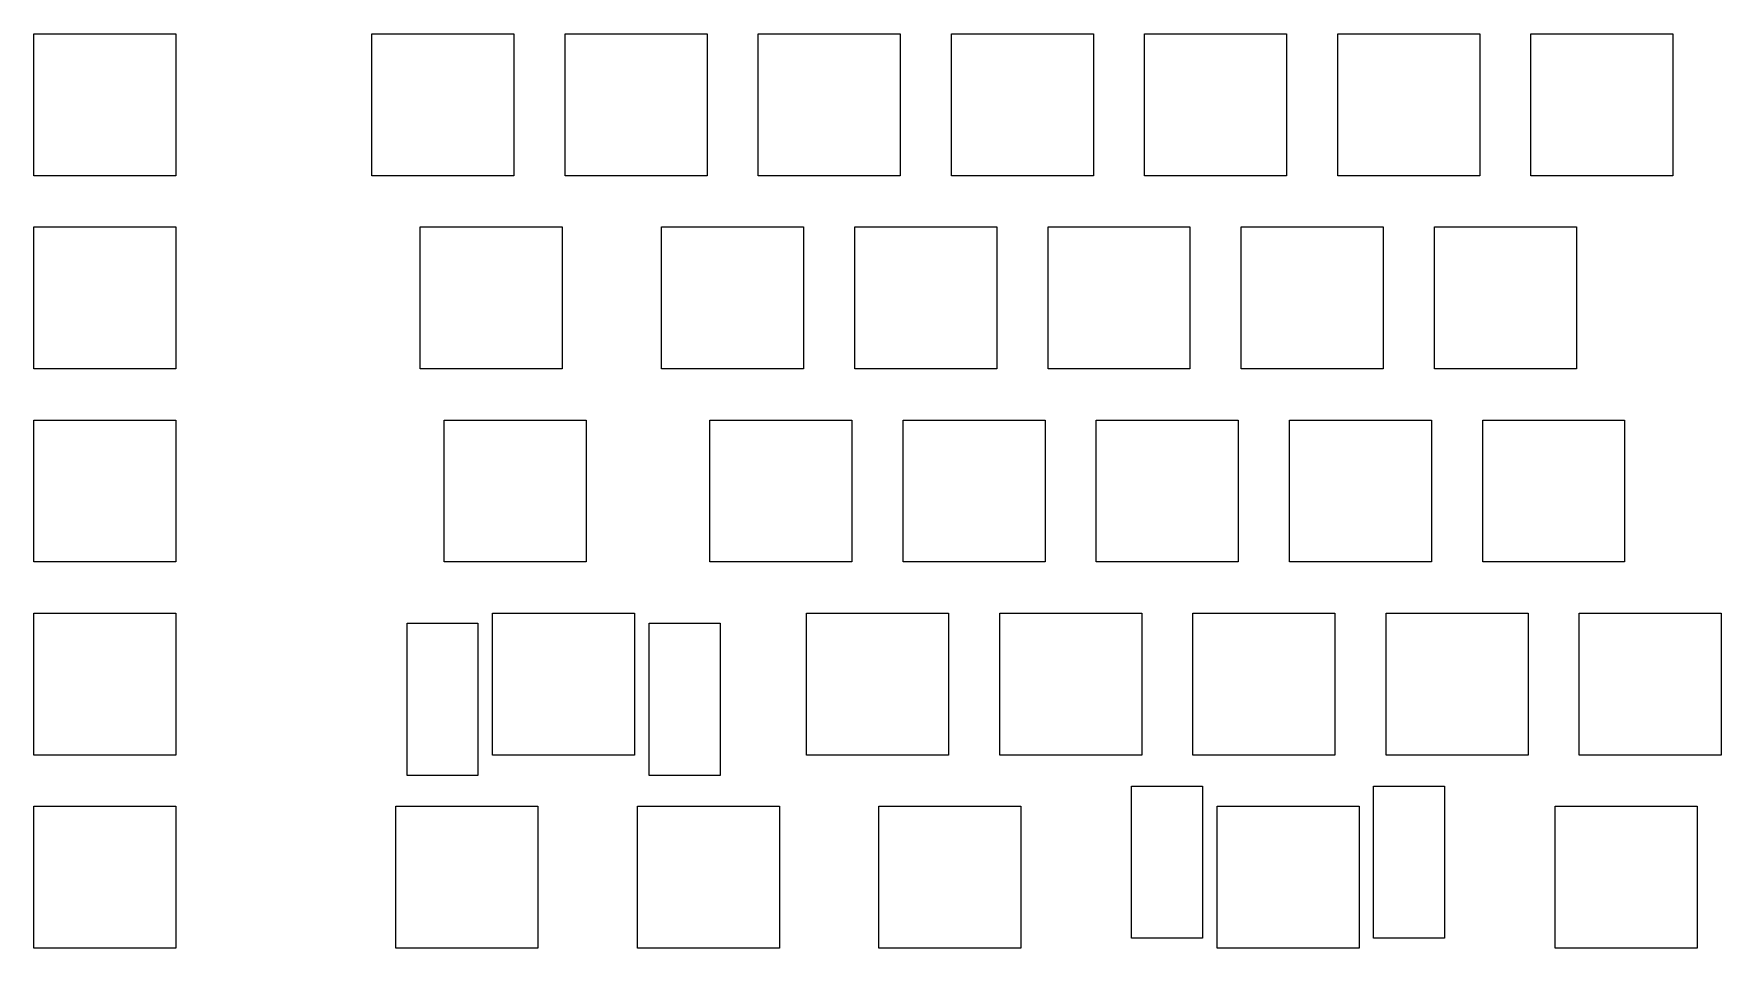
# Model space of a CAD drawing. Extents: x 0 to 166, y 0 to 90.
import ezdxf

# ---------------------------------------------------------------- set-up
doc = ezdxf.new("R2010")
doc.units = 0

msp = doc.modelspace()

# ---------------------------------------------------------------- linework, layer by layer
at = {"layer": 'Layer 1'}
for p, q in [((0.049986, 90.25016), (14.049986, 90.25016)), ((0.049986, 76.25016), (0.049986, 90.25016)), ((14.049986, 90.25016), (14.049986, 76.25016)), ((33.387986, 90.25016), (47.387986, 90.25016)), ((33.387986, 76.25016), (33.387986, 90.25016)), ((47.387986, 90.25016), (47.387986, 76.25016)), ((52.437986, 90.25016), (66.437986, 90.25016)), ((52.437986, 76.25016), (52.437986, 90.25016)), ((66.437986, 90.25016), (66.437986, 76.25016)), ((71.487986, 90.25016), (85.48799, 90.25016)), ((71.487986, 76.25016), (71.487986, 90.25016)), ((85.48799, 90.25016), (85.48799, 76.25016)), ((90.53799, 90.25016), (104.53799, 90.25016)), ((90.53799, 76.25016), (90.53799, 90.25016)), ((104.53799, 90.25016), (104.53799, 76.25016)), ((109.58799, 90.25016), (123.58799, 90.25016)), ((109.58799, 76.25016), (109.58799, 90.25016)), ((123.58799, 90.25016), (123.58799, 76.25016)), ((128.63799, 90.25016), (142.63799, 90.25016)), ((128.63799, 76.25016), (128.63799, 90.25016)), ((142.63799, 90.25016), (142.63799, 76.25016)), ((147.68799, 90.25016), (161.68799, 90.25016)), ((147.68799, 76.25016), (147.68799, 90.25016)), ((161.68799, 90.25016), (161.68799, 76.25016)), ((14.049986, 76.25016), (0.049986, 76.25016)), ((47.387986, 76.25016), (33.387986, 76.25016)), ((66.437986, 76.25016), (52.437986, 76.25016)), ((85.48799, 76.25016), (71.487986, 76.25016)), ((104.53799, 76.25016), (90.53799, 76.25016)), ((123.58799, 76.25016), (109.58799, 76.25016)), ((142.63799, 76.25016), (128.63799, 76.25016)), ((161.68799, 76.25016), (147.68799, 76.25016)), ((0.049986, 71.20016), (14.049986, 71.20016)), ((0.049986, 57.20016), (0.049986, 71.20016)), ((14.049986, 71.20016), (14.049986, 57.20016)), ((38.149986, 71.20016), (52.149986, 71.20016)), ((38.149986, 57.20016), (38.149986, 71.20016)), ((52.149986, 71.20016), (52.149986, 57.20016)), ((61.962986, 71.20016), (75.962986, 71.20016)), ((61.962986, 57.20016), (61.962986, 71.20016)), ((75.962986, 71.20016), (75.962986, 57.20016)), ((81.012986, 71.20016), (95.01299, 71.20016)), ((81.012986, 57.20016), (81.012986, 71.20016)), ((95.01299, 71.20016), (95.01299, 57.20016)), ((100.06299, 71.20016), (114.06299, 71.20016)), ((100.06299, 57.20016), (100.06299, 71.20016)), ((114.06299, 71.20016), (114.06299, 57.20016)), ((119.11299, 71.20016), (133.11299, 71.20016)), ((119.11299, 57.20016), (119.11299, 71.20016)), ((133.11299, 71.20016), (133.11299, 57.20016)), ((138.16299, 71.20016), (152.16299, 71.20016)), ((138.16299, 57.20016), (138.16299, 71.20016)), ((152.16299, 71.20016), (152.16299, 57.20016)), ((14.049986, 57.20016), (0.049986, 57.20016)), ((52.149986, 57.20016), (38.149986, 57.20016)), ((75.962986, 57.20016), (61.962986, 57.20016)), ((95.01299, 57.20016), (81.012986, 57.20016)), ((114.06299, 57.20016), (100.06299, 57.20016)), ((133.11299, 57.20016), (119.11299, 57.20016)), ((152.16299, 57.20016), (138.16299, 57.20016)), ((0.049986, 52.15016), (14.049986, 52.15016)), ((0.049986, 38.15016), (0.049986, 52.15016)), ((14.049986, 52.15016), (14.049986, 38.15016)), ((40.530986, 52.15016), (54.530986, 52.15016)), ((40.530986, 38.15016), (40.530986, 52.15016)), ((54.530986, 52.15016), (54.530986, 38.15016)), ((66.724986, 52.15016), (80.724986, 52.15016)), ((66.724986, 38.15016), (66.724986, 52.15016)), ((80.724986, 52.15016), (80.724986, 38.15016)), ((85.77499, 52.15016), (99.77499, 52.15016)), ((85.77499, 38.15016), (85.77499, 52.15016)), ((99.77499, 52.15016), (99.77499, 38.15016)), ((104.82499, 52.15016), (118.82499, 52.15016)), ((104.82499, 38.15016), (104.82499, 52.15016)), ((118.82499, 52.15016), (118.82499, 38.15016)), ((123.87499, 52.15016), (137.87499, 52.15016)), ((123.87499, 38.15016), (123.87499, 52.15016)), ((137.87499, 52.15016), (137.87499, 38.15016)), ((142.92499, 52.15016), (156.92499, 52.15016)), ((142.92499, 38.15016), (142.92499, 52.15016)), ((156.92499, 52.15016), (156.92499, 38.15016)), ((14.049986, 38.15016), (0.049986, 38.15016)), ((54.530986, 38.15016), (40.530986, 38.15016)), ((80.724986, 38.15016), (66.724986, 38.15016)), ((99.77499, 38.15016), (85.77499, 38.15016)), ((118.82499, 38.15016), (104.82499, 38.15016)), ((137.87499, 38.15016), (123.87499, 38.15016)), ((156.92499, 38.15016), (142.92499, 38.15016)), ((0.049986, 33.10016), (14.049986, 33.10016)), ((0.049986, 19.10016), (0.049986, 33.10016)), ((14.049986, 33.10016), (14.049986, 19.10016)), ((36.855986, 32.10016), (43.855986, 32.10016)), ((36.855986, 17.10016), (36.855986, 32.10016)), ((43.855986, 32.10016), (43.855986, 17.10016)), ((45.293986, 33.10016), (59.293986, 33.10016)), ((45.293986, 19.10016), (45.293986, 33.10016)), ((59.293986, 33.10016), (59.293986, 19.10016)), ((60.731986, 32.10016), (67.731986, 32.10016)), ((60.731986, 17.10016), (60.731986, 32.10016)), ((67.731986, 32.10016), (67.731986, 17.10016)), ((76.249986, 33.10016), (90.24999, 33.10016)), ((76.249986, 19.10016), (76.249986, 33.10016)), ((90.24999, 33.10016), (90.24999, 19.10016)), ((95.29999, 33.10016), (109.29999, 33.10016)), ((95.29999, 19.10016), (95.29999, 33.10016)), ((109.29999, 33.10016), (109.29999, 19.10016)), ((114.34999, 33.10016), (128.34999, 33.10016)), ((114.34999, 19.10016), (114.34999, 33.10016)), ((128.34999, 33.10016), (128.34999, 19.10016)), ((133.39999, 33.10016), (147.39999, 33.10016)), ((133.39999, 19.10016), (133.39999, 33.10016)), ((147.39999, 33.10016), (147.39999, 19.10016)), ((152.44999, 33.10016), (166.44999, 33.10016)), ((152.44999, 19.10016), (152.44999, 33.10016)), ((166.44999, 33.10016), (166.44999, 19.10016)), ((14.049986, 19.10016), (0.049986, 19.10016)), ((59.293986, 19.10016), (45.293986, 19.10016)), ((90.24999, 19.10016), (76.249986, 19.10016)), ((109.29999, 19.10016), (95.29999, 19.10016)), ((128.34999, 19.10016), (114.34999, 19.10016)), ((147.39999, 19.10016), (133.39999, 19.10016)), ((166.44999, 19.10016), (152.44999, 19.10016)), ((43.855986, 17.10016), (36.855986, 17.10016)), ((67.731986, 17.10016), (60.731986, 17.10016)), ((108.29299, 1.05016), (108.29299, 16.05016)), ((108.29299, 16.05016), (115.29299, 16.05016)), ((115.29299, 16.05016), (115.29299, 1.05016)), ((132.16899, 1.05016), (132.16899, 16.05016)), ((132.16899, 16.05016), (139.16899, 16.05016)), ((139.16899, 16.05016), (139.16899, 1.05016)), ((0.049986, 14.05016), (14.049986, 14.05016)), ((0.049986, 0.05016), (0.049986, 14.05016)), ((14.049986, 14.05016), (14.049986, 0.05016)), ((35.768986, 14.05016), (49.768986, 14.05016)), ((35.768986, 0.05016), (35.768986, 14.05016)), ((49.768986, 14.05016), (49.768986, 0.05016)), ((59.580986, 14.05016), (73.580986, 14.05016)), ((59.580986, 0.05016), (59.580986, 14.05016)), ((73.580986, 14.05016), (73.580986, 0.05016)), ((83.39399, 14.05016), (97.39399, 14.05016)), ((83.39399, 0.05016), (83.39399, 14.05016)), ((97.39399, 14.05016), (97.39399, 0.05016)), ((116.73099, 14.05016), (130.73099, 14.05016)), ((116.73099, 0.05016), (116.73099, 14.05016)), ((130.73099, 14.05016), (130.73099, 0.05016)), ((150.06899, 14.05016), (164.06899, 14.05016)), ((150.06899, 0.05016), (150.06899, 14.05016)), ((164.06899, 14.05016), (164.06899, 0.05016)), ((14.049986, 0.05016), (0.049986, 0.05016)), ((49.768986, 0.05016), (35.768986, 0.05016)), ((73.580986, 0.05016), (59.580986, 0.05016)), ((97.39399, 0.05016), (83.39399, 0.05016)), ((115.29299, 1.05016), (108.29299, 1.05016)), ((130.73099, 0.05016), (116.73099, 0.05016)), ((139.16899, 1.05016), (132.16899, 1.05016)), ((164.06899, 0.05016), (150.06899, 0.05016))]:
    msp.add_line(p, q, dxfattribs=at)

doc.saveas('drawing.dxf')
